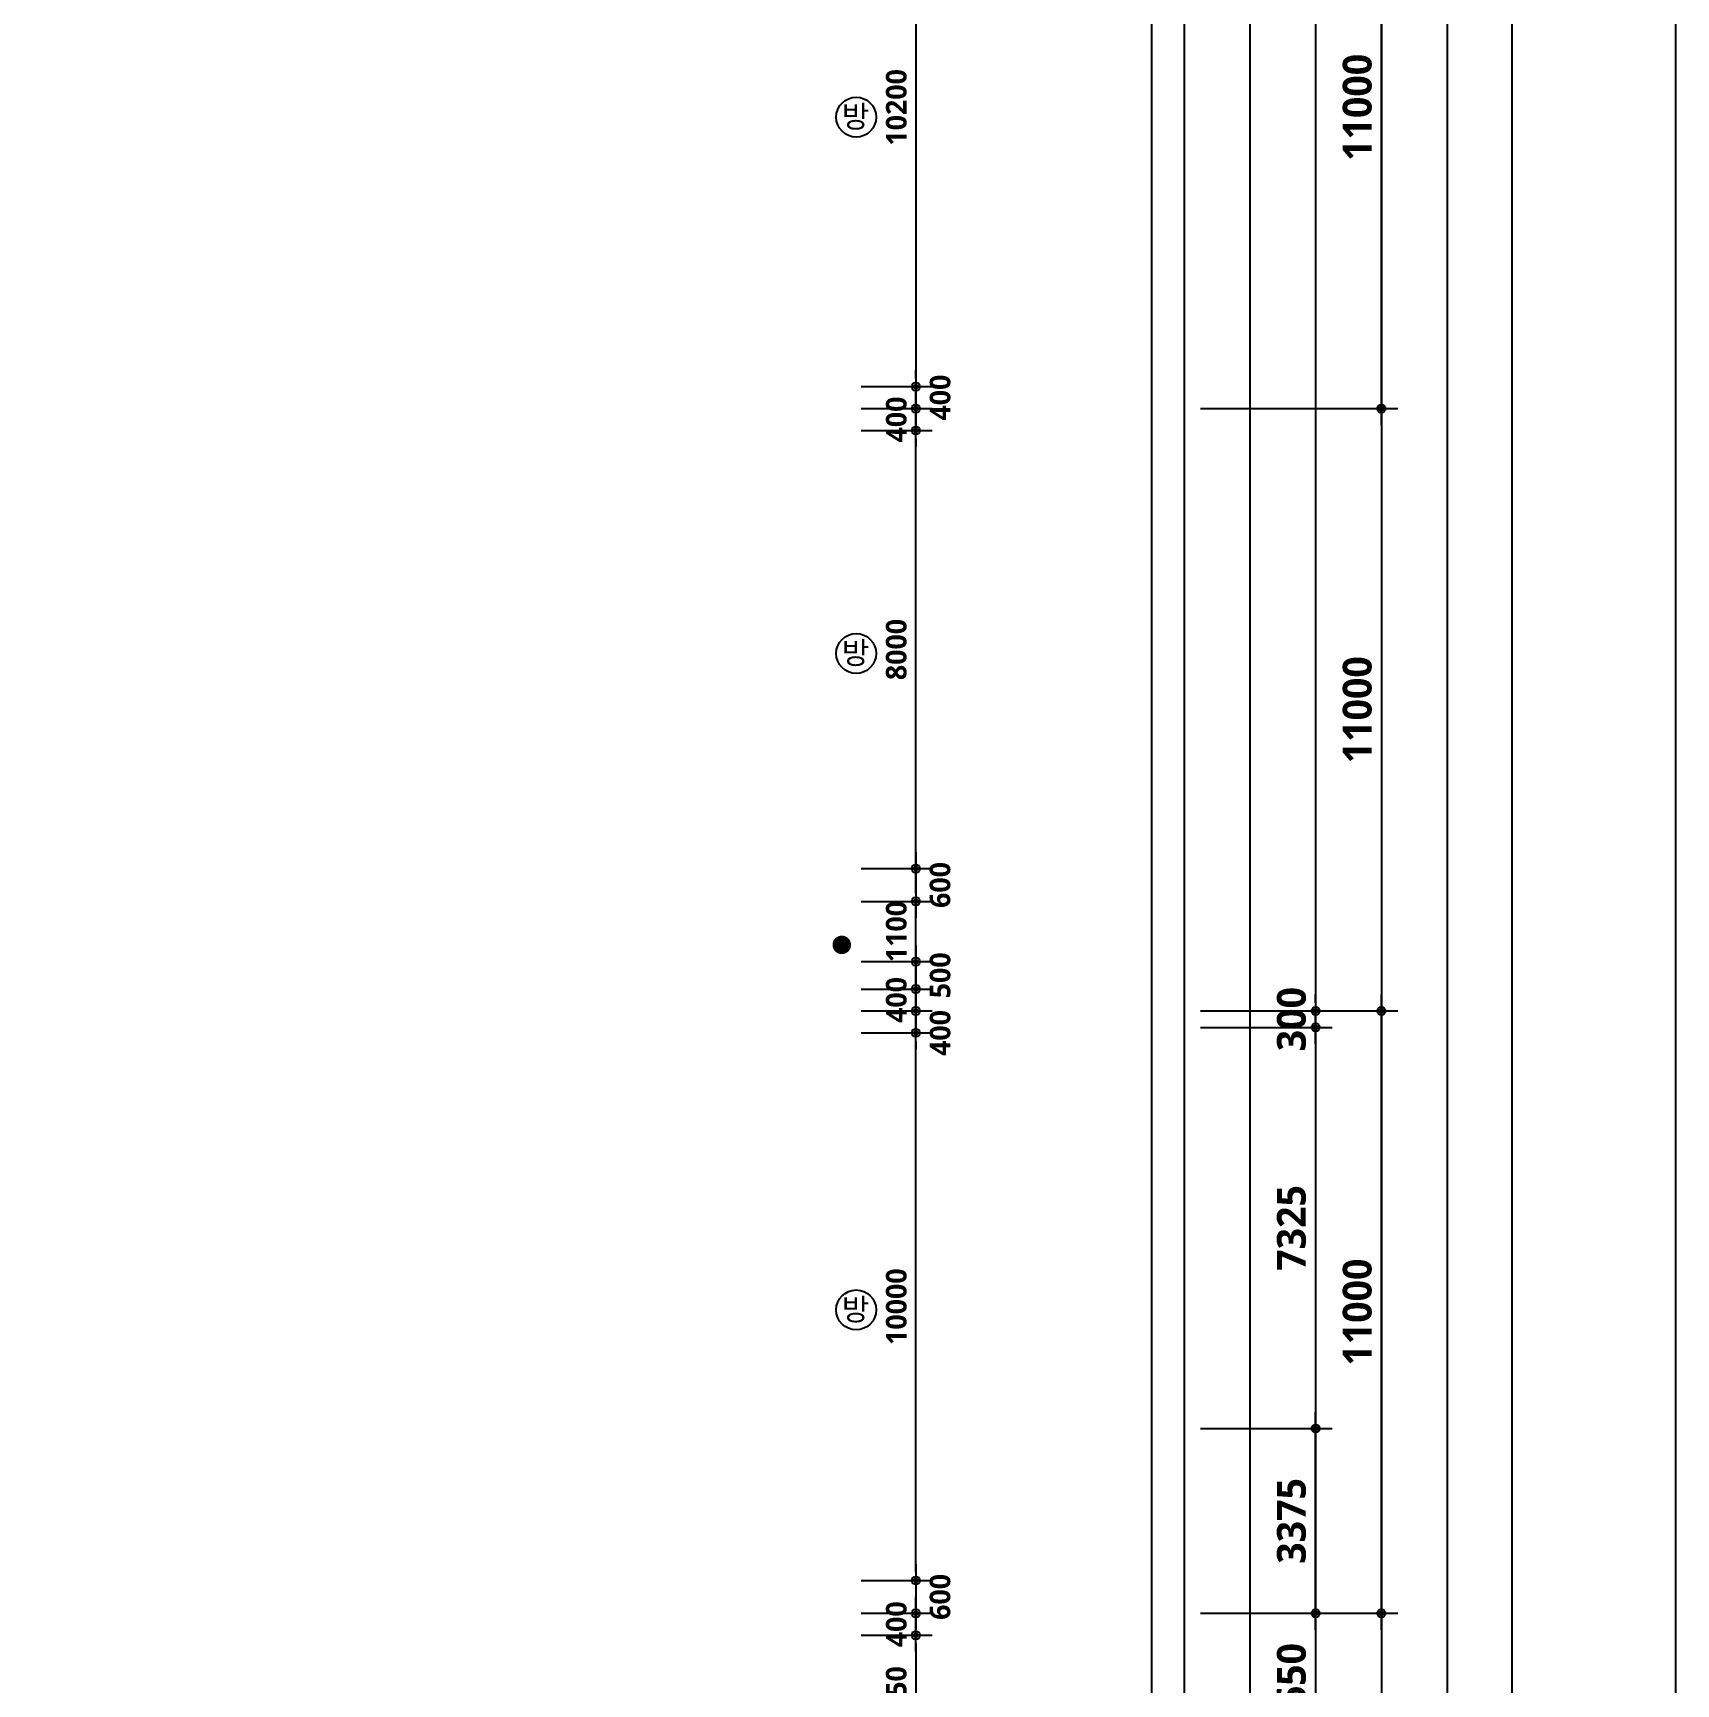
# Model space of a CAD drawing. Header units: millimetres. Extents: x -63924 to 190228206, y 0 to 456875599.
# Drawn here: x 59098 to 89100, y 673560 to 703707 of the extents above; entities that cross this region are included whole.
import ezdxf
from ezdxf.enums import TextEntityAlignment as Align

# ---------------------------------------------------------------- set-up
doc = ezdxf.new("R2010")
doc.units = ezdxf.units.MM
doc.header["$LTSCALE"] = 150
doc.header["$MEASUREMENT"] = 0
doc.header["$PDSIZE"] = -10
doc.layers.get('0').update_dxf_attribs({"linetype": 'CONTINUOUS'})
doc.layers.get('Defpoints').update_dxf_attribs({"color": 153, "linetype": 'CONTINUOUS'})
for name, color, linetype in [('A-ANNO-DIM', 4, 'CONTINUOUS'), ('A-ANNO-SYMB', 7, 'CONTINUOUS'), ('A-ANNO-TITL', 7, 'CONTINUOUS'), ('A-FLOR-MARK-ARCH', 1, 'CONTINUOUS'), ('A-ST-AXIS-DIM', 7, 'CONTINUOUS')]:
    doc.layers.add(name, color=color, linetype=linetype)
for name, color, linetype, plot in [('Defpoint', 161, 'CONTINUOUS', False), ('G(그리드1)', 185, 'CONTINUOUS', False), ('G(그리드2)', 235, 'CONTINUOUS', False)]:
    doc.layers.add(name, color=color, linetype=linetype, plot=plot)
doc.styles.add('2020음성 1차', font='')
doc.styles.add('SH_대대리576', font='')
doc.styles.get('2020음성 1차').set_extended_font_data('NanumGothic', bold=True)
doc.styles.get('SH_대대리576').set_extended_font_data('NanumGothic', bold=True)
doc.dimstyles.new('SHP 300', dxfattribs={"dimscale": 150, "dimtxt": 3.5, "dimasz": 1, "dimexe": 2, "dimexo": 2, "dimgap": 1, "dimtad": 1, "dimdec": 0, "dimzin": 0, "dimdsep": 46, "dimtxsty": 'SH_대대리576', "dimblk": 'DIMDOT', "dimcen": 0.09, "dimclrt": 3, "dimadec": 0, "dimazin": 1, "dimtfac": 1, "dimtdec": 0, "dimtix": 1, "dimtmove": 2, "dimatfit": 0, "dimldrblk": 'DIMDOT', "dimfxl": 1, "dimtolj": 1, "dimtzin": 0, "dimarcsym": 0})
doc.dimstyles.new('SHP300내부', dxfattribs={"dimscale": 150, "dimtxt": 2.5, "dimasz": 1, "dimexe": 2, "dimexo": 2, "dimgap": 1, "dimtad": 1, "dimdec": 0, "dimzin": 0, "dimdsep": 46, "dimtxsty": 'SH_대대리576', "dimblk": 'DIMDOT', "dimcen": 0.09, "dimclrd": 256, "dimclre": 256, "dimclrt": 3, "dimadec": 0, "dimazin": 1, "dimtfac": 1, "dimtdec": 0, "dimtix": 1, "dimtmove": 2, "dimatfit": 0, "dimldrblk": 'DIMDOT', "dimfxl": 1, "dimtolj": 1, "dimtzin": 0, "dimlwd": -1, "dimlwe": -1, "dimarcsym": 0})

# ---------------------------------------------------------------- blocks, each defined once
blk = doc.blocks.new('DIMDOT')
at = {"color": 0}
blk.add_line((-2, 0), (2, 0), dxfattribs=at)
for radius in [0.5, 0.25]:
    blk.add_circle((0, 0), radius, dxfattribs=at)
blk = doc.blocks.new('*D1411')
at = {"layer": 'A-ST-AXIS-DIM', "color": 0, "lineweight": -2, "transparency": 16777216}
for p, q in [((80420, 674850), (84020, 674850)), ((83720, 674700), (83720, 663500)), ((80420, 663350), (84020, 663350))]:
    blk.add_line(p, q, dxfattribs=at)
at = {"layer": 'Defpoints', "color": 0, "transparency": 16777216}
for p in [(80120, 674850), (80120, 663350), (83720, 663350)]:
    blk.add_point(p, dxfattribs=at)
at = {"layer": 'A-ST-AXIS-DIM', "color": 0, "linetype": 'ByBlock', "lineweight": -2, "transparency": 16777216, "xscale": 150, "yscale": 150, "zscale": 150}
for p, rotation in [((83720, 674850), 90), ((83720, 663350), 270)]:
    blk.add_blockref('DIMDOT', p, dxfattribs=dict(at, rotation=rotation))
at = {"layer": 'A-ST-AXIS-DIM', "color": 3, "transparency": 16777216, "insert": (83281, 669100), "char_height": 525, "attachment_point": 5, "rotation": 90, "style": 'SH_대대리576'}
blk.add_mtext('\\A1;11500', dxfattribs=at)
blk = doc.blocks.new('*D1412')
at = {"layer": 'A-ST-AXIS-DIM', "color": 0, "lineweight": -2, "transparency": 16777216}
for p, q in [((80420, 685850), (84020, 685850)), ((83720, 675000), (83720, 685700)), ((80420, 674850), (84020, 674850))]:
    blk.add_line(p, q, dxfattribs=at)
at = {"layer": 'Defpoints', "color": 0, "transparency": 16777216}
for p in [(80120, 685850), (83720, 685850), (80120, 674850)]:
    blk.add_point(p, dxfattribs=at)
at = {"layer": 'A-ST-AXIS-DIM', "color": 0, "linetype": 'ByBlock', "lineweight": -2, "transparency": 16777216, "xscale": 150, "yscale": 150, "zscale": 150}
for p, rotation in [((83720, 685850), 90), ((83720, 674850), 270)]:
    blk.add_blockref('DIMDOT', p, dxfattribs=dict(at, rotation=rotation))
at = {"layer": 'A-ST-AXIS-DIM', "color": 3, "transparency": 16777216, "insert": (83282, 680350), "char_height": 525, "attachment_point": 5, "rotation": 90, "style": 'SH_대대리576'}
blk.add_mtext('\\A1;11000', dxfattribs=at)
blk = doc.blocks.new('*D1413')
at = {"layer": 'A-ST-AXIS-DIM', "color": 0, "lineweight": -2, "transparency": 16777216}
for p, q in [((80420, 696850), (84020, 696850)), ((83720, 696700), (83720, 686000)), ((80420, 685850), (84020, 685850))]:
    blk.add_line(p, q, dxfattribs=at)
at = {"layer": 'Defpoints', "color": 0, "transparency": 16777216}
for p in [(80120, 696850), (80120, 685850), (83720, 685850)]:
    blk.add_point(p, dxfattribs=at)
at = {"layer": 'A-ST-AXIS-DIM', "color": 0, "linetype": 'ByBlock', "lineweight": -2, "transparency": 16777216, "xscale": 150, "yscale": 150, "zscale": 150}
for p, rotation in [((83720, 696850), 90), ((83720, 685850), 270)]:
    blk.add_blockref('DIMDOT', p, dxfattribs=dict(at, rotation=rotation))
at = {"layer": 'A-ST-AXIS-DIM', "color": 3, "transparency": 16777216, "insert": (83282, 691350), "char_height": 525, "attachment_point": 5, "rotation": 90, "style": 'SH_대대리576'}
blk.add_mtext('\\A1;11000', dxfattribs=at)
blk = doc.blocks.new('*D1414')
at = {"layer": 'A-ST-AXIS-DIM', "color": 0, "lineweight": -2, "transparency": 16777216}
for p, q in [((80420, 707850), (84020, 707850)), ((83720, 697000), (83720, 707700)), ((80420, 696850), (84020, 696850))]:
    blk.add_line(p, q, dxfattribs=at)
at = {"layer": 'Defpoints', "color": 0, "transparency": 16777216}
for p in [(80120, 707850), (83720, 707850), (80120, 696850)]:
    blk.add_point(p, dxfattribs=at)
at = {"layer": 'A-ST-AXIS-DIM', "color": 0, "linetype": 'ByBlock', "lineweight": -2, "transparency": 16777216, "xscale": 150, "yscale": 150, "zscale": 150}
for p, rotation in [((83720, 707850), 90), ((83720, 696850), 270)]:
    blk.add_blockref('DIMDOT', p, dxfattribs=dict(at, rotation=rotation))
at = {"layer": 'A-ST-AXIS-DIM', "color": 3, "transparency": 16777216, "insert": (83282, 702350), "char_height": 525, "attachment_point": 5, "rotation": 90, "style": 'SH_대대리576'}
blk.add_mtext('\\A1;11000', dxfattribs=at)
blk = doc.blocks.new('*D1418')
at = {"layer": 'A-ST-AXIS-DIM', "color": 0, "lineweight": -2, "transparency": 16777216}
for p, q in [((80420, 674850), (82820, 674850)), ((82520, 674700), (82520, 672350)), ((80420, 672200), (82820, 672200))]:
    blk.add_line(p, q, dxfattribs=at)
at = {"layer": 'Defpoints', "color": 0, "transparency": 16777216}
for p in [(80120, 674850), (80120, 672200), (82520, 672200)]:
    blk.add_point(p, dxfattribs=at)
at = {"layer": 'A-ST-AXIS-DIM', "color": 0, "linetype": 'ByBlock', "lineweight": -2, "transparency": 16777216, "xscale": 150, "yscale": 150, "zscale": 150}
for p, rotation in [((82520, 674850), 90), ((82520, 672200), 270)]:
    blk.add_blockref('DIMDOT', p, dxfattribs=dict(at, rotation=rotation))
at = {"layer": 'A-ST-AXIS-DIM', "color": 3, "transparency": 16777216, "insert": (82080, 673525), "char_height": 525, "attachment_point": 5, "rotation": 90, "style": 'SH_대대리576'}
blk.add_mtext('\\A1;2650', dxfattribs=at)
blk = doc.blocks.new('*D1423')
at = {"layer": 'A-ST-AXIS-DIM', "color": 0, "lineweight": -2, "transparency": 16777216}
for p, q in [((80420, 678225), (82820, 678225)), ((82520, 675000), (82520, 678075)), ((80420, 674850), (82820, 674850))]:
    blk.add_line(p, q, dxfattribs=at)
at = {"layer": 'Defpoints', "color": 0, "transparency": 16777216}
for p in [(80120, 678225), (82520, 678225), (80120, 674850)]:
    blk.add_point(p, dxfattribs=at)
at = {"layer": 'A-ST-AXIS-DIM', "color": 0, "linetype": 'ByBlock', "lineweight": -2, "transparency": 16777216, "xscale": 150, "yscale": 150, "zscale": 150}
for p, rotation in [((82520, 678225), 90), ((82520, 674850), 270)]:
    blk.add_blockref('DIMDOT', p, dxfattribs=dict(at, rotation=rotation))
at = {"layer": 'A-ST-AXIS-DIM', "color": 3, "transparency": 16777216, "insert": (82080.28054, 676537.5), "char_height": 525, "attachment_point": 5, "rotation": 90, "style": 'SH_대대리576'}
blk.add_mtext('\\A1;3375', dxfattribs=at)
blk = doc.blocks.new('*D1424')
at = {"layer": 'A-ST-AXIS-DIM', "color": 0, "lineweight": -2, "transparency": 16777216}
for p, q in [((80420, 685550), (82820, 685550)), ((82520, 685400), (82520, 678375)), ((80420, 678225), (82820, 678225))]:
    blk.add_line(p, q, dxfattribs=at)
at = {"layer": 'Defpoints', "color": 0, "transparency": 16777216}
for p in [(80120, 685550), (80120, 678225), (82520, 678225)]:
    blk.add_point(p, dxfattribs=at)
at = {"layer": 'A-ST-AXIS-DIM', "color": 0, "linetype": 'ByBlock', "lineweight": -2, "transparency": 16777216, "xscale": 150, "yscale": 150, "zscale": 150}
for p, rotation in [((82520, 685550), 90), ((82520, 678225), 270)]:
    blk.add_blockref('DIMDOT', p, dxfattribs=dict(at, rotation=rotation))
at = {"layer": 'A-ST-AXIS-DIM', "color": 3, "transparency": 16777216, "insert": (82080.28054, 681887.5), "char_height": 525, "attachment_point": 5, "rotation": 90, "style": 'SH_대대리576'}
blk.add_mtext('\\A1;7325', dxfattribs=at)
blk = doc.blocks.new('*D1425')
at = {"layer": 'A-ST-AXIS-DIM', "color": 0, "lineweight": -2, "transparency": 16777216}
for p, q in [((82520, 686000), (82520, 686150)), ((80420, 685850), (82820, 685850)), ((82520, 685550), (82520, 685850)), ((80420, 685550), (82820, 685550)), ((82520, 685400), (82520, 685250))]:
    blk.add_line(p, q, dxfattribs=at)
at = {"layer": 'Defpoints', "color": 0, "transparency": 16777216}
for p in [(80120, 685850), (82520, 685850), (80120, 685550)]:
    blk.add_point(p, dxfattribs=at)
at = {"layer": 'A-ST-AXIS-DIM', "color": 0, "linetype": 'ByBlock', "lineweight": -2, "transparency": 16777216, "xscale": 150, "yscale": 150, "zscale": 150}
for p, rotation in [((82520, 685850), 270), ((82520, 685550), 90)]:
    blk.add_blockref('DIMDOT', p, dxfattribs=dict(at, rotation=rotation))
at = {"layer": 'A-ST-AXIS-DIM', "color": 3, "transparency": 16777216, "insert": (82080.28054, 685700), "char_height": 525, "attachment_point": 5, "rotation": 90, "style": 'SH_대대리576'}
blk.add_mtext('\\A1;300', dxfattribs=at)
blk = doc.blocks.new('방화스크린 TEXT100')
at = {"layer": 'A-ANNO-SYMB'}
blk.add_circle((0, 0), 243, dxfattribs=at)
at = {"layer": 'A-ANNO-TITL', "style": '2020음성 1차'}
blk.add_text('방', height=267, dxfattribs=at).set_placement((-7, 7), align=Align.MIDDLE_CENTER)
blk = doc.blocks.new('*D2133')
at = {"layer": 'A-ANNO-DIM', "transparency": 16777216}
for p, q in [((74220, 707450), (75520, 707450)), ((75220, 707300), (75220, 697400)), ((74220, 697250), (75520, 697250))]:
    blk.add_line(p, q, dxfattribs=at)
at = {"layer": 'Defpoints', "color": 0, "transparency": 16777216}
for p in [(73920, 707450), (73920, 697250), (75220, 697250)]:
    blk.add_point(p, dxfattribs=at)
at = {"layer": 'A-ANNO-DIM', "linetype": 'ByBlock', "transparency": 16777216, "xscale": 150, "yscale": 150, "zscale": 150}
for p, rotation in [((75220, 707450), 90), ((75220, 697250), 270)]:
    blk.add_blockref('DIMDOT', p, dxfattribs=dict(at, rotation=rotation))
at = {"layer": 'A-ANNO-DIM', "color": 3, "transparency": 16777216, "insert": (74864, 702350), "char_height": 375, "attachment_point": 5, "rotation": 90, "style": 'SH_대대리576'}
blk.add_mtext('\\A1;10200', dxfattribs=at)
blk = doc.blocks.new('*D2134')
at = {"layer": 'A-ANNO-DIM', "transparency": 16777216}
for p, q in [((75220, 697400), (75220, 697550)), ((74220, 697250), (75520, 697250)), ((75220, 696850), (75220, 697250)), ((74220, 696850), (75520, 696850)), ((75220, 696700), (75220, 696550))]:
    blk.add_line(p, q, dxfattribs=at)
at = {"layer": 'Defpoints', "color": 0, "transparency": 16777216}
for p in [(73920, 697250), (75220, 697250), (73920, 696850)]:
    blk.add_point(p, dxfattribs=at)
at = {"layer": 'A-ANNO-DIM', "linetype": 'ByBlock', "transparency": 16777216, "xscale": 150, "yscale": 150, "zscale": 150}
for p, rotation in [((75220, 697250), 270), ((75220, 696850), 90)]:
    blk.add_blockref('DIMDOT', p, dxfattribs=dict(at, rotation=rotation))
at = {"layer": 'A-ANNO-DIM', "color": 3, "transparency": 16777216, "insert": (75664, 697050), "char_height": 375, "attachment_point": 5, "rotation": 90, "style": 'SH_대대리576'}
blk.add_mtext('\\A1;400', dxfattribs=at)
blk = doc.blocks.new('*D2135')
at = {"layer": 'A-ANNO-DIM', "transparency": 16777216}
for p, q in [((75220, 697000), (75220, 697150)), ((74220, 696850), (75520, 696850)), ((75220, 696850), (75220, 696450)), ((74220, 696450), (75520, 696450)), ((75220, 696300), (75220, 696150))]:
    blk.add_line(p, q, dxfattribs=at)
at = {"layer": 'Defpoints', "color": 0, "transparency": 16777216}
for p in [(73920, 696850), (73920, 696450), (75220, 696450)]:
    blk.add_point(p, dxfattribs=at)
at = {"layer": 'A-ANNO-DIM', "linetype": 'ByBlock', "transparency": 16777216, "xscale": 150, "yscale": 150, "zscale": 150}
for p, rotation in [((75220, 696850), 270), ((75220, 696450), 90)]:
    blk.add_blockref('DIMDOT', p, dxfattribs=dict(at, rotation=rotation))
at = {"layer": 'A-ANNO-DIM', "color": 3, "transparency": 16777216, "insert": (74864, 696650), "char_height": 375, "attachment_point": 5, "rotation": 90, "style": 'SH_대대리576'}
blk.add_mtext('\\A1;400', dxfattribs=at)
blk = doc.blocks.new('*D2136')
at = {"layer": 'A-ANNO-DIM', "transparency": 16777216}
for p, q in [((74220, 696450), (75520, 696450)), ((75220, 688600), (75220, 696300)), ((74220, 688450), (75520, 688450))]:
    blk.add_line(p, q, dxfattribs=at)
at = {"layer": 'Defpoints', "color": 0, "transparency": 16777216}
for p in [(73920, 696450), (75220, 696450), (73920, 688450)]:
    blk.add_point(p, dxfattribs=at)
at = {"layer": 'A-ANNO-DIM', "linetype": 'ByBlock', "transparency": 16777216, "xscale": 150, "yscale": 150, "zscale": 150}
for p, rotation in [((75220, 696450), 90), ((75220, 688450), 270)]:
    blk.add_blockref('DIMDOT', p, dxfattribs=dict(at, rotation=rotation))
at = {"layer": 'A-ANNO-DIM', "color": 3, "transparency": 16777216, "insert": (74863, 692450), "char_height": 375, "attachment_point": 5, "rotation": 90, "style": 'SH_대대리576'}
blk.add_mtext('\\A1;8000', dxfattribs=at)
blk = doc.blocks.new('*D2137')
at = {"layer": 'A-ANNO-DIM', "transparency": 16777216}
for p, q in [((74220, 688450), (75520, 688450)), ((75220, 688300), (75220, 688000)), ((74220, 687850), (75520, 687850))]:
    blk.add_line(p, q, dxfattribs=at)
at = {"layer": 'Defpoints', "color": 0, "transparency": 16777216}
for p in [(73920, 688450), (73920, 687850), (75220, 687850)]:
    blk.add_point(p, dxfattribs=at)
at = {"layer": 'A-ANNO-DIM', "linetype": 'ByBlock', "transparency": 16777216, "xscale": 150, "yscale": 150, "zscale": 150}
for p, rotation in [((75220, 688450), 90), ((75220, 687850), 270)]:
    blk.add_blockref('DIMDOT', p, dxfattribs=dict(at, rotation=rotation))
at = {"layer": 'A-ANNO-DIM', "color": 3, "transparency": 16777216, "insert": (75663, 688150), "char_height": 375, "attachment_point": 5, "rotation": 90, "style": 'SH_대대리576'}
blk.add_mtext('\\A1;600', dxfattribs=at)
blk = doc.blocks.new('*D2138')
at = {"layer": 'A-ANNO-DIM', "transparency": 16777216}
for p, q in [((75220, 688000), (75220, 688150)), ((74220, 687850), (75520, 687850)), ((75220, 686750), (75220, 687850)), ((74220, 686750), (75520, 686750)), ((75220, 686600), (75220, 686450))]:
    blk.add_line(p, q, dxfattribs=at)
at = {"layer": 'Defpoints', "color": 0, "transparency": 16777216}
for p in [(73920, 687850), (75220, 687850), (73920, 686750)]:
    blk.add_point(p, dxfattribs=at)
at = {"layer": 'A-ANNO-DIM', "linetype": 'ByBlock', "transparency": 16777216, "xscale": 150, "yscale": 150, "zscale": 150}
for p, rotation in [((75220, 687850), 270), ((75220, 686750), 90)]:
    blk.add_blockref('DIMDOT', p, dxfattribs=dict(at, rotation=rotation))
at = {"layer": 'A-ANNO-DIM', "color": 3, "transparency": 16777216, "insert": (74864, 687300), "char_height": 375, "attachment_point": 5, "rotation": 90, "style": 'SH_대대리576'}
blk.add_mtext('\\A1;1100', dxfattribs=at)
blk = doc.blocks.new('*D2139')
at = {"layer": 'A-ANNO-DIM', "transparency": 16777216}
for p, q in [((75220, 686900), (75220, 687050)), ((74220, 686750), (75520, 686750)), ((75220, 686750), (75220, 686250)), ((74220, 686250), (75520, 686250)), ((75220, 686100), (75220, 685950))]:
    blk.add_line(p, q, dxfattribs=at)
at = {"layer": 'Defpoints', "color": 0, "transparency": 16777216}
for p in [(73920, 686750), (73920, 686250), (75220, 686250)]:
    blk.add_point(p, dxfattribs=at)
at = {"layer": 'A-ANNO-DIM', "linetype": 'ByBlock', "transparency": 16777216, "xscale": 150, "yscale": 150, "zscale": 150}
for p, rotation in [((75220, 686750), 270), ((75220, 686250), 90)]:
    blk.add_blockref('DIMDOT', p, dxfattribs=dict(at, rotation=rotation))
at = {"layer": 'A-ANNO-DIM', "color": 3, "transparency": 16777216, "insert": (75664, 686500), "char_height": 375, "attachment_point": 5, "rotation": 90, "style": 'SH_대대리576'}
blk.add_mtext('\\A1;500', dxfattribs=at)
blk = doc.blocks.new('*D2140')
at = {"layer": 'A-ANNO-DIM', "transparency": 16777216}
for p, q in [((75220, 686400), (75220, 686550)), ((74220, 686250), (75520, 686250)), ((75220, 685850), (75220, 686250)), ((74220, 685850), (75520, 685850)), ((75220, 685700), (75220, 685550))]:
    blk.add_line(p, q, dxfattribs=at)
at = {"layer": 'Defpoints', "color": 0, "transparency": 16777216}
for p in [(73920, 686250), (75220, 686250), (73920, 685850)]:
    blk.add_point(p, dxfattribs=at)
at = {"layer": 'A-ANNO-DIM', "linetype": 'ByBlock', "transparency": 16777216, "xscale": 150, "yscale": 150, "zscale": 150}
for p, rotation in [((75220, 686250), 270), ((75220, 685850), 90)]:
    blk.add_blockref('DIMDOT', p, dxfattribs=dict(at, rotation=rotation))
at = {"layer": 'A-ANNO-DIM', "color": 3, "transparency": 16777216, "insert": (74864, 686050), "char_height": 375, "attachment_point": 5, "rotation": 90, "style": 'SH_대대리576'}
blk.add_mtext('\\A1;400', dxfattribs=at)
blk = doc.blocks.new('*D2141')
at = {"layer": 'A-ANNO-DIM', "transparency": 16777216}
for p, q in [((75220, 686000), (75220, 686150)), ((74220, 685850), (75520, 685850)), ((75220, 685850), (75220, 685450)), ((74220, 685450), (75520, 685450)), ((75220, 685300), (75220, 685150))]:
    blk.add_line(p, q, dxfattribs=at)
at = {"layer": 'Defpoints', "color": 0, "transparency": 16777216}
for p in [(73920, 685850), (73920, 685450), (75220, 685450)]:
    blk.add_point(p, dxfattribs=at)
at = {"layer": 'A-ANNO-DIM', "linetype": 'ByBlock', "transparency": 16777216, "xscale": 150, "yscale": 150, "zscale": 150}
for p, rotation in [((75220, 685850), 270), ((75220, 685450), 90)]:
    blk.add_blockref('DIMDOT', p, dxfattribs=dict(at, rotation=rotation))
at = {"layer": 'A-ANNO-DIM', "color": 3, "transparency": 16777216, "insert": (75664, 685447), "char_height": 375, "attachment_point": 5, "rotation": 90, "style": 'SH_대대리576'}
blk.add_mtext('\\A1;400', dxfattribs=at)
blk = doc.blocks.new('*D2142')
at = {"layer": 'A-ANNO-DIM', "transparency": 16777216}
for p, q in [((74220, 685450), (75520, 685450)), ((75220, 675600), (75220, 685300)), ((74220, 675450), (75520, 675450))]:
    blk.add_line(p, q, dxfattribs=at)
at = {"layer": 'Defpoints', "color": 0, "transparency": 16777216}
for p in [(73920, 685450), (75220, 685450), (73920, 675450)]:
    blk.add_point(p, dxfattribs=at)
at = {"layer": 'A-ANNO-DIM', "linetype": 'ByBlock', "transparency": 16777216, "xscale": 150, "yscale": 150, "zscale": 150}
for p, rotation in [((75220, 685450), 90), ((75220, 675450), 270)]:
    blk.add_blockref('DIMDOT', p, dxfattribs=dict(at, rotation=rotation))
at = {"layer": 'A-ANNO-DIM', "color": 3, "transparency": 16777216, "insert": (74864, 680450), "char_height": 375, "attachment_point": 5, "rotation": 90, "style": 'SH_대대리576'}
blk.add_mtext('\\A1;10000', dxfattribs=at)
blk = doc.blocks.new('*D2143')
at = {"layer": 'A-ANNO-DIM', "transparency": 16777216}
for p, q in [((75220, 675600), (75220, 675750)), ((74220, 675450), (75520, 675450)), ((75220, 675450), (75220, 674850)), ((74220, 674850), (75520, 674850)), ((75220, 674700), (75220, 674550))]:
    blk.add_line(p, q, dxfattribs=at)
at = {"layer": 'Defpoints', "color": 0, "transparency": 16777216}
for p in [(73920, 675450), (73920, 674850), (75220, 674850)]:
    blk.add_point(p, dxfattribs=at)
at = {"layer": 'A-ANNO-DIM', "linetype": 'ByBlock', "transparency": 16777216, "xscale": 150, "yscale": 150, "zscale": 150}
for p, rotation in [((75220, 675450), 270), ((75220, 674850), 90)]:
    blk.add_blockref('DIMDOT', p, dxfattribs=dict(at, rotation=rotation))
at = {"layer": 'A-ANNO-DIM', "color": 3, "transparency": 16777216, "insert": (75663, 675150), "char_height": 375, "attachment_point": 5, "rotation": 90, "style": 'SH_대대리576'}
blk.add_mtext('\\A1;600', dxfattribs=at)
blk = doc.blocks.new('*D2144')
at = {"layer": 'A-ANNO-DIM', "transparency": 16777216}
for p, q in [((75220, 675000), (75220, 675150)), ((74220, 674850), (75520, 674850)), ((75220, 674450), (75220, 674850)), ((74220, 674450), (75520, 674450)), ((75220, 674300), (75220, 674150))]:
    blk.add_line(p, q, dxfattribs=at)
at = {"layer": 'Defpoints', "color": 0, "transparency": 16777216}
for p in [(73920, 674850), (75220, 674850), (73920, 674450)]:
    blk.add_point(p, dxfattribs=at)
at = {"layer": 'A-ANNO-DIM', "linetype": 'ByBlock', "transparency": 16777216, "xscale": 150, "yscale": 150, "zscale": 150}
for p, rotation in [((75220, 674850), 270), ((75220, 674450), 90)]:
    blk.add_blockref('DIMDOT', p, dxfattribs=dict(at, rotation=rotation))
at = {"layer": 'A-ANNO-DIM', "color": 3, "transparency": 16777216, "insert": (74864, 674650), "char_height": 375, "attachment_point": 5, "rotation": 90, "style": 'SH_대대리576'}
blk.add_mtext('\\A1;400', dxfattribs=at)
blk = doc.blocks.new('*D2145')
at = {"layer": 'A-ANNO-DIM', "transparency": 16777216}
for p, q in [((74220, 674450), (75520, 674450)), ((75220, 674300), (75220, 672350)), ((74220, 672200), (75520, 672200))]:
    blk.add_line(p, q, dxfattribs=at)
at = {"layer": 'Defpoints', "color": 0, "transparency": 16777216}
for p in [(73920, 674450), (73920, 672200), (75220, 672200)]:
    blk.add_point(p, dxfattribs=at)
at = {"layer": 'A-ANNO-DIM', "linetype": 'ByBlock', "transparency": 16777216, "xscale": 150, "yscale": 150, "zscale": 150}
for p, rotation in [((75220, 674450), 90), ((75220, 672200), 270)]:
    blk.add_blockref('DIMDOT', p, dxfattribs=dict(at, rotation=rotation))
at = {"layer": 'A-ANNO-DIM', "color": 3, "transparency": 16777216, "insert": (74863, 673325), "char_height": 375, "attachment_point": 5, "rotation": 90, "style": 'SH_대대리576'}
blk.add_mtext('\\A1;2250', dxfattribs=at)

msp = doc.modelspace()

# ---------------------------------------------------------------- linework, layer by layer
at = {"layer": 'A-FLOR-MARK-ARCH', "const_width": 168.8}
msp.add_lwpolyline([(73782.4, 687056.2, 1), (73951.2, 687056.2, 1)], format="xyb", close=True, dxfattribs=at)
at = {"layer": 'Defpoint'}
for points in [[(0, 630000), (89100, 630000), (89100, 756000), (0, 756000)], [(3000, 753000), (86100, 753000), (86100, 646500), (3000, 646500)]]:
    msp.add_lwpolyline(points, close=True, dxfattribs=at)
at = {"layer": 'G(그리드1)'}
for points in [[(6120, 749950), (84920, 749950), (84920, 648550), (6120, 648550)], [(7320, 748750), (83720, 748750), (83720, 650750), (7320, 650750)], [(8520, 747550), (82520, 747550), (82520, 651950), (8520, 651950)], [(9720, 746350), (81320, 746350), (81320, 653150), (9720, 653150)], [(10920, 743350), (80120, 743350), (80120, 656150), (10920, 656150)]]:
    msp.add_lwpolyline(points, close=True, dxfattribs=at)
at = {"layer": 'G(그리드2)'}
msp.add_lwpolyline([(11520, 742750), (79520, 742750), (79520, 656750), (11520, 656750)], close=True, dxfattribs=at)

# ---------------------------------------------------------------- block references
at = {"xscale": 1.5, "yscale": 1.5, "zscale": 1.5}
for p in [(74130, 702171.6), (74130, 692377.1), (74130, 680390.1)]:
    msp.add_blockref('방화스크린 TEXT100', p, dxfattribs=at)

# ---------------------------------------------------------------- dimensions: what is measured, and where the dimension line sits
at = {"layer": 'A-ANNO-DIM'}
for base, p1, p2, angle, picture, middle in [((75220, 697250), (73920, 707450), (73920, 697250), 90, '*D2133', (74863.9, 702350)), ((75220, 696450), (73920, 696850), (73920, 696450), 90, '*D2135', (74864.4, 696650)), ((75220, 696450), (73920, 688450), (73920, 696450), 270, '*D2136', (74863.1, 692450)), ((75220, 687850), (73920, 686750), (73920, 687850), 270, '*D2138', (74864.4, 687300)), ((75220, 686250), (73920, 685850), (73920, 686250), 270, '*D2140', (74864.4, 686050)), ((75220, 685450), (73920, 675450), (73920, 685450), 270, '*D2142', (74864.4, 680450)), ((75220, 674850), (73920, 674450), (73920, 674850), 270, '*D2144', (74864.4, 674650)), ((75220, 672200), (73920, 674450), (73920, 672200), 90, '*D2145', (74863.3, 673325))]:
    dim = msp.add_linear_dim(base=base, p1=p1, p2=p2, angle=angle, dimstyle='SHP300내부', dxfattribs=at)
    dim.commit()
    dim.dimension.update_dxf_attribs({"geometry": picture, "text_midpoint": middle})
for base, p1, p2, angle, picture, middle in [((75220, 697250), (73920, 696850), (73920, 697250), 270, '*D2134', (75664.4, 697050)), ((75220, 687850), (73920, 688450), (73920, 687850), 90, '*D2137', (75663.1, 688150)), ((75220, 686250), (73920, 686750), (73920, 686250), 90, '*D2139', (75663.9, 686500)), ((75220, 685450), (73920, 685850), (73920, 685450), 90, '*D2141', (75664.4, 685447.2)), ((75220, 674850), (73920, 675450), (73920, 674850), 90, '*D2143', (75663.1, 675150))]:
    dim = msp.add_linear_dim(base=base, p1=p1, p2=p2, angle=angle, dimstyle='SHP300내부', dxfattribs=at)
    dim.commit()
    dim.dimension.update_dxf_attribs({"geometry": picture, "text_midpoint": middle, "dimtype": 160})
at = {"layer": 'A-ST-AXIS-DIM'}
for base, p1, p2, angle, picture, middle in [((83720, 707850), (80120, 696850), (80120, 707850), 270, '*D1414', (83282.1, 702350)), ((83720, 685850), (80120, 696850), (80120, 685850), 90, '*D1413', (83282.1, 691350)), ((82520, 685850), (80120, 685550), (80120, 685850), 270, '*D1425', (82080.3, 685700)), ((83720, 685850), (80120, 674850), (80120, 685850), 270, '*D1412', (83282.1, 680350)), ((82520, 678225), (80120, 685550), (80120, 678225), 90, '*D1424', (82080.3, 681887.5)), ((82520, 678225), (80120, 674850), (80120, 678225), 270, '*D1423', (82080.3, 676537.5)), ((83720, 663350), (80120, 674850), (80120, 663350), 90, '*D1411', (83281.4, 669100)), ((82520, 672200), (80120, 674850), (80120, 672200), 90, '*D1418', (82080.3, 673525))]:
    dim = msp.add_linear_dim(base=base, p1=p1, p2=p2, angle=angle, dimstyle='SHP 300', override={"dimtxsty": 'SH_대대리576', "dimldrblk": 'DIMDOT'}, dxfattribs=at)
    dim.commit()
    dim.dimension.update_dxf_attribs({"geometry": picture, "text_midpoint": middle})

doc.saveas('drawing.dxf')
